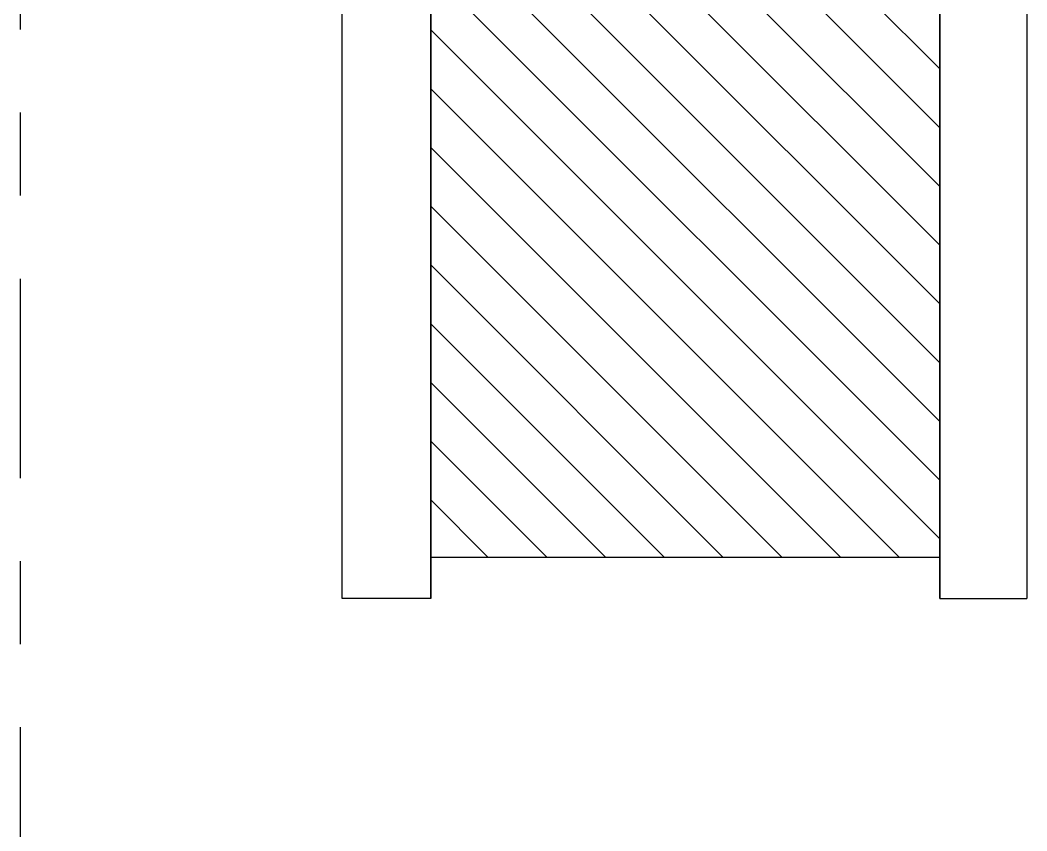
# Model space of a CAD drawing. Header units: metres. Extents: x 4 to 1339, y -252 to 72.
# Drawn here: x 478.691 to 479.903, y -91.746 to -90.77 of the extents above; entities that cross this region are included whole.
import ezdxf

# ---------------------------------------------------------------- set-up
doc = ezdxf.new("R2010")
doc.units = ezdxf.units.M
doc.header["$LTSCALE"] = 0.01
doc.header["$MEASUREMENT"] = 0
doc.linetypes.add('ACAD_ISO08W100', pattern=[36, 24, -3, 6, -3])
doc.layers.add('Dimension', color=253, linetype='ACAD_ISO08W100', transparency=0.5)
doc.layers.add('Furniture', color=130, linetype='Continuous')

msp = doc.modelspace()

# ---------------------------------------------------------------- linework, layer by layer
at = {"layer": 'Dimension'}
msp.add_line((478.6912, -87.3012), (478.6912, -107.4012), dxfattribs=at)
at = {"layer": 'Furniture'}
for p, q in [((479.0789, -91.466), (479.0789, -90.0675)), ((479.0789, -91.466), (479.0789, -90.0675)), ((479.1854, -90.0675), (479.1854, -91.466)), ((479.1854, -91.466), (479.1854, -90.0675)), ((479.798, -90.0675), (479.798, -91.466)), ((479.798, -91.466), (479.798, -90.0675)), ((479.9028, -90.0675), (479.9028, -91.466)), ((479.1854, -90.2162), (479.798, -90.8287)), ((479.1854, -90.2869), (479.798, -90.8995)), ((479.1854, -90.3576), (479.798, -90.9702)), ((479.1854, -90.4283), (479.798, -91.0409)), ((479.1854, -90.499), (479.798, -91.1116)), ((479.1854, -90.5697), (479.798, -91.1823)), ((479.1854, -90.6404), (479.798, -91.253)), ((479.1854, -90.7111), (479.798, -91.3237)), ((479.1854, -90.7818), (479.798, -91.3944)), ((479.1854, -90.8526), (479.7495, -91.4167)), ((479.1854, -90.9233), (479.6788, -91.4167)), ((479.1854, -90.994), (479.6081, -91.4167)), ((479.1854, -91.0647), (479.5374, -91.4167)), ((479.1854, -91.1354), (479.4667, -91.4167)), ((479.1854, -91.2061), (479.396, -91.4167)), ((479.1854, -91.2768), (479.3253, -91.4167)), ((479.1854, -91.3475), (479.2545, -91.4167)), ((479.798, -91.4167), (479.1854, -91.4167)), ((479.1854, -91.466), (479.0789, -91.466)), ((479.798, -91.466), (479.9028, -91.466))]:
    msp.add_line(p, q, dxfattribs=at)

doc.saveas('drawing.dxf')
